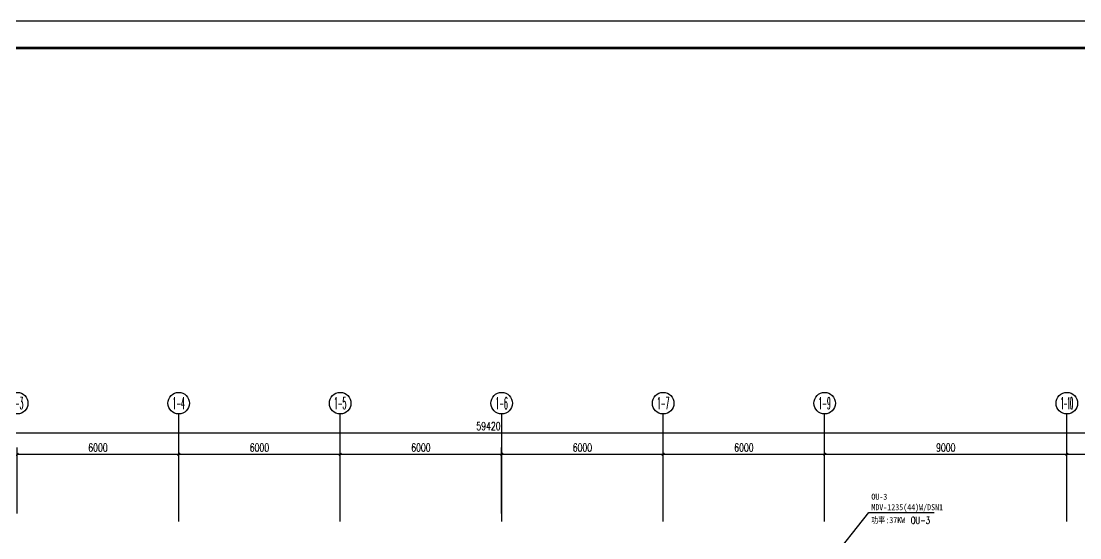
# Model space of a CAD drawing. Extents: x 815029915 to 815825525, y 579155098 to 579748855.
# Drawn here: x 815160425 to 815199760, y 579393201 to 579412420 of the extents above; entities that cross this region are included whole.
import ezdxf
from ezdxf.enums import TextEntityAlignment as Align

# ---------------------------------------------------------------- set-up
doc = ezdxf.new("R2010")
doc.units = 0
doc.header["$LTSCALE"] = 100
doc.header["$MEASUREMENT"] = 0
for name, color, linetype in [('AXIS', 3, 'Continuous'), ('AXIS_TEXT', 7, 'Continuous'), ('H-TH_TEXT', 3, 'Continuous'), ('H-空调-VRV-标注', 3, 'Continuous'), ('ZG-图框层', 4, 'Continuous'), ('zm', 1, 'Continuous')]:
    doc.layers.add(name, color=color, linetype=linetype)
doc.styles.add('_TCH_AXIS', font='COMPLEX', dxfattribs={"bigfont": 'GBCBIG'})
doc.styles.add('_TCH_DIM', font='SIMPLEX', dxfattribs={"bigfont": 'GBCBIG'})
doc.styles.add('_TCH_DIM_T3', font='SIMPLEX', dxfattribs={"width": 0.705882, "bigfont": 'GBCBIG'})
doc.styles.add('_THVAC_DIM', font='', dxfattribs={"width": 0.8, "height": 3.5})
doc.styles.add('COMPLEX', font='COMPLEX')
doc.styles.get('_THVAC_DIM').set_extended_font_data('SimSun')
doc.dimstyles.new('_TCH_ARCH-100', dxfattribs={"dimscale": 100, "dimtxt": 2.975, "dimasz": 1, "dimexe": 2.5, "dimexo": 3, "dimgap": 1, "dimtad": 1, "dimdec": 0, "dimzin": 0, "dimdsep": 46, "dimtxsty": '_TCH_DIM_T3', "dimblk": 'ARCHTICK', "dimcen": 0.09, "dimclrt": 7, "dimazin": 2, "dimtfac": 1, "dimtdec": 0, "dimtix": 1, "dimtmove": 2, "dimatfit": 3, "dimfxl": 0, "dimtolj": 1, "dimtzin": 0, "dimarcsym": 0})

# ---------------------------------------------------------------- blocks, each defined once
blk = doc.blocks.new('_AXISO')
blk.add_circle((0, 0), 0.5)
at = {"layer": 'AXIS_TEXT', "style": 'COMPLEX', "width": 1.041667}
blk.add_attdef('A', text='', height=0.56, dxfattribs=at).set_placement((-0.25, -0.28), (0.25, -0.28), align=Align.FIT)
blk = doc.blocks.new('_ArchTick')
at = {"color": 0, "linetype": 'ByBlock', "const_width": 0.4}
blk.add_lwpolyline([(-0.5, -0.5), (0.5, 0.5)], dxfattribs=at)
blk = doc.blocks.new('*D569')
at = {"layer": 'AXIS', "color": 0, "lineweight": -2, "transparency": 16777216}
for p, q in [((815148078, 579394110), (815148078, 579397360)), ((815148078, 579397110), (815207498, 579397110)), ((815207498, 579394110), (815207498, 579397360))]:
    blk.add_line(p, q, dxfattribs=at)
at = {"layer": 'Defpoints', "color": 0, "transparency": 16777216}
for p in [(815207498, 579397110), (815148078, 579393810), (815207498, 579393810)]:
    blk.add_point(p, dxfattribs=at)
at = {"layer": 'AXIS', "color": 0, "lineweight": -2, "transparency": 16777216, "xscale": 100, "yscale": 100, "zscale": 100, "rotation": 180}
blk.add_blockref('_ArchTick', (815148078, 579397110), dxfattribs=at)
at = {"layer": 'AXIS', "color": 0, "lineweight": -2, "transparency": 16777216, "xscale": 100, "yscale": 100, "zscale": 100}
blk.add_blockref('_ArchTick', (815207498, 579397110), dxfattribs=at)
at = {"layer": 'AXIS', "color": 7, "transparency": 16777216, "insert": (815177788, 579397358), "char_height": 297.5, "attachment_point": 5, "style": '_TCH_DIM_T3'}
blk.add_mtext('\\A1;59420', dxfattribs=at)
blk = doc.blocks.new('*D573')
at = {"layer": 'AXIS', "color": 0, "lineweight": -2, "transparency": 16777216}
for p, q in [((815160278, 579394110), (815160278, 579396560)), ((815160278, 579396310), (815166278, 579396310)), ((815166278, 579394110), (815166278, 579396560))]:
    blk.add_line(p, q, dxfattribs=at)
at = {"layer": 'Defpoints', "color": 0, "transparency": 16777216}
for p in [(815166278, 579396310), (815160278, 579393810), (815166278, 579393810)]:
    blk.add_point(p, dxfattribs=at)
at = {"layer": 'AXIS', "color": 0, "lineweight": -2, "transparency": 16777216, "xscale": 100, "yscale": 100, "zscale": 100, "rotation": 180}
blk.add_blockref('_ArchTick', (815160278, 579396310), dxfattribs=at)
at = {"layer": 'AXIS', "color": 0, "lineweight": -2, "transparency": 16777216, "xscale": 100, "yscale": 100, "zscale": 100}
blk.add_blockref('_ArchTick', (815166278, 579396310), dxfattribs=at)
at = {"layer": 'AXIS', "color": 7, "transparency": 16777216, "insert": (815163278, 579396558), "char_height": 297.5, "attachment_point": 5, "style": '_TCH_DIM_T3'}
blk.add_mtext('\\A1;6000', dxfattribs=at)
blk = doc.blocks.new('*D574')
at = {"layer": 'AXIS', "color": 0, "lineweight": -2, "transparency": 16777216}
for p, q in [((815166278, 579394110), (815166278, 579396560)), ((815166278, 579396310), (815172278, 579396310)), ((815172278, 579394110), (815172278, 579396560))]:
    blk.add_line(p, q, dxfattribs=at)
at = {"layer": 'Defpoints', "color": 0, "transparency": 16777216}
for p in [(815172278, 579396310), (815166278, 579393810), (815172278, 579393810)]:
    blk.add_point(p, dxfattribs=at)
at = {"layer": 'AXIS', "color": 0, "lineweight": -2, "transparency": 16777216, "xscale": 100, "yscale": 100, "zscale": 100, "rotation": 180}
blk.add_blockref('_ArchTick', (815166278, 579396310), dxfattribs=at)
at = {"layer": 'AXIS', "color": 0, "lineweight": -2, "transparency": 16777216, "xscale": 100, "yscale": 100, "zscale": 100}
blk.add_blockref('_ArchTick', (815172278, 579396310), dxfattribs=at)
at = {"layer": 'AXIS', "color": 7, "transparency": 16777216, "insert": (815169278, 579396558), "char_height": 297.5, "attachment_point": 5, "style": '_TCH_DIM_T3'}
blk.add_mtext('\\A1;6000', dxfattribs=at)
blk = doc.blocks.new('*D575')
at = {"layer": 'AXIS', "color": 0, "lineweight": -2, "transparency": 16777216}
for p, q in [((815172278, 579394110), (815172278, 579396560)), ((815172278, 579396310), (815178278, 579396310)), ((815178278, 579394110), (815178278, 579396560))]:
    blk.add_line(p, q, dxfattribs=at)
at = {"layer": 'Defpoints', "color": 0, "transparency": 16777216}
for p in [(815178278, 579396310), (815172278, 579393810), (815178278, 579393810)]:
    blk.add_point(p, dxfattribs=at)
at = {"layer": 'AXIS', "color": 0, "lineweight": -2, "transparency": 16777216, "xscale": 100, "yscale": 100, "zscale": 100, "rotation": 180}
blk.add_blockref('_ArchTick', (815172278, 579396310), dxfattribs=at)
at = {"layer": 'AXIS', "color": 0, "lineweight": -2, "transparency": 16777216, "xscale": 100, "yscale": 100, "zscale": 100}
blk.add_blockref('_ArchTick', (815178278, 579396310), dxfattribs=at)
at = {"layer": 'AXIS', "color": 7, "transparency": 16777216, "insert": (815175278, 579396558), "char_height": 297.5, "attachment_point": 5, "style": '_TCH_DIM_T3'}
blk.add_mtext('\\A1;6000', dxfattribs=at)
blk = doc.blocks.new('*D576')
at = {"layer": 'AXIS', "color": 0, "lineweight": -2, "transparency": 16777216}
for p, q in [((815178278, 579394110), (815178278, 579396560)), ((815178278, 579396310), (815184278, 579396310)), ((815184278, 579394110), (815184278, 579396560))]:
    blk.add_line(p, q, dxfattribs=at)
at = {"layer": 'Defpoints', "color": 0, "transparency": 16777216}
for p in [(815184278, 579396310), (815178278, 579393810), (815184278, 579393810)]:
    blk.add_point(p, dxfattribs=at)
at = {"layer": 'AXIS', "color": 0, "lineweight": -2, "transparency": 16777216, "xscale": 100, "yscale": 100, "zscale": 100, "rotation": 180}
blk.add_blockref('_ArchTick', (815178278, 579396310), dxfattribs=at)
at = {"layer": 'AXIS', "color": 0, "lineweight": -2, "transparency": 16777216, "xscale": 100, "yscale": 100, "zscale": 100}
blk.add_blockref('_ArchTick', (815184278, 579396310), dxfattribs=at)
at = {"layer": 'AXIS', "color": 7, "transparency": 16777216, "insert": (815181278, 579396558), "char_height": 297.5, "attachment_point": 5, "style": '_TCH_DIM_T3'}
blk.add_mtext('\\A1;6000', dxfattribs=at)
blk = doc.blocks.new('*D577')
at = {"layer": 'AXIS', "color": 0, "lineweight": -2, "transparency": 16777216}
for p, q in [((815184278, 579394110), (815184278, 579396560)), ((815184278, 579396310), (815190278, 579396310)), ((815190278, 579394110), (815190278, 579396560))]:
    blk.add_line(p, q, dxfattribs=at)
at = {"layer": 'Defpoints', "color": 0, "transparency": 16777216}
for p in [(815190278, 579396310), (815184278, 579393810), (815190278, 579393810)]:
    blk.add_point(p, dxfattribs=at)
at = {"layer": 'AXIS', "color": 0, "lineweight": -2, "transparency": 16777216, "xscale": 100, "yscale": 100, "zscale": 100, "rotation": 180}
blk.add_blockref('_ArchTick', (815184278, 579396310), dxfattribs=at)
at = {"layer": 'AXIS', "color": 0, "lineweight": -2, "transparency": 16777216, "xscale": 100, "yscale": 100, "zscale": 100}
blk.add_blockref('_ArchTick', (815190278, 579396310), dxfattribs=at)
at = {"layer": 'AXIS', "color": 7, "transparency": 16777216, "insert": (815187278, 579396558), "char_height": 297.5, "attachment_point": 5, "style": '_TCH_DIM_T3'}
blk.add_mtext('\\A1;6000', dxfattribs=at)
blk = doc.blocks.new('*D578')
at = {"layer": 'AXIS', "color": 0, "lineweight": -2, "transparency": 16777216}
for p, q in [((815190278, 579394110), (815190278, 579396560)), ((815190278, 579396310), (815199278, 579396310)), ((815199278, 579394110), (815199278, 579396560))]:
    blk.add_line(p, q, dxfattribs=at)
at = {"layer": 'Defpoints', "color": 0, "transparency": 16777216}
for p in [(815199278, 579396310), (815190278, 579393810), (815199278, 579393810)]:
    blk.add_point(p, dxfattribs=at)
at = {"layer": 'AXIS', "color": 0, "lineweight": -2, "transparency": 16777216, "xscale": 100, "yscale": 100, "zscale": 100, "rotation": 180}
blk.add_blockref('_ArchTick', (815190278, 579396310), dxfattribs=at)
at = {"layer": 'AXIS', "color": 0, "lineweight": -2, "transparency": 16777216, "xscale": 100, "yscale": 100, "zscale": 100}
blk.add_blockref('_ArchTick', (815199278, 579396310), dxfattribs=at)
at = {"layer": 'AXIS', "color": 7, "transparency": 16777216, "insert": (815194778, 579396558), "char_height": 297.5, "attachment_point": 5, "style": '_TCH_DIM_T3'}
blk.add_mtext('\\A1;9000', dxfattribs=at)
blk = doc.blocks.new('*D579')
at = {"layer": 'AXIS', "color": 0, "lineweight": -2, "transparency": 16777216}
for p, q in [((815199278, 579394110), (815199278, 579396560)), ((815199278, 579396310), (815205578, 579396310)), ((815205578, 579394110), (815205578, 579396560))]:
    blk.add_line(p, q, dxfattribs=at)
at = {"layer": 'Defpoints', "color": 0, "transparency": 16777216}
for p in [(815205578, 579396310), (815199278, 579393810), (815205578, 579393810)]:
    blk.add_point(p, dxfattribs=at)
at = {"layer": 'AXIS', "color": 0, "lineweight": -2, "transparency": 16777216, "xscale": 100, "yscale": 100, "zscale": 100, "rotation": 180}
blk.add_blockref('_ArchTick', (815199278, 579396310), dxfattribs=at)
at = {"layer": 'AXIS', "color": 0, "lineweight": -2, "transparency": 16777216, "xscale": 100, "yscale": 100, "zscale": 100}
blk.add_blockref('_ArchTick', (815205578, 579396310), dxfattribs=at)
at = {"layer": 'AXIS', "color": 7, "transparency": 16777216, "insert": (815202428, 579396558), "char_height": 297.5, "attachment_point": 5, "style": '_TCH_DIM_T3'}
blk.add_mtext('\\A1;6300', dxfattribs=at)
blk = doc.blocks.new('ll')
at = {"layer": 'ZG-图框层'}
blk.add_lwpolyline([(815136770, 579524220), (815255670, 579524220), (815255670, 579608320), (815136770, 579608320)], close=True, dxfattribs=at)

msp = doc.modelspace()

# ---------------------------------------------------------------- linework, layer by layer
at = {"layer": 'AXIS'}
for p, q in [((815166278.2, 579393809.7), (815166278.2, 579397809.7)), ((815172278.2, 579393809.7), (815172278.2, 579397809.7)), ((815178278.2, 579393809.7), (815178278.2, 579397809.7)), ((815184278.2, 579393809.7), (815184278.2, 579397809.7)), ((815190278.2, 579393809.7), (815190278.2, 579397809.7)), ((815199278.2, 579393809.7), (815199278.2, 579397809.7))]:
    msp.add_line(p, q, dxfattribs=at)
at = {"layer": 'H-空调-VRV-标注'}
for p, q in [((815188770.4, 579390182.8), (815191924.2, 579394138.1)), ((815191924.2, 579394138.1), (815194347.4, 579394138.1))]:
    msp.add_line(p, q, dxfattribs=at)
at = {"layer": 'ZG-图框层'}
msp.add_lwpolyline([(815138250.2, 579328319.6), (815257150.2, 579328319.6), (815257150.2, 579412419.6), (815138250.2, 579412419.6)], close=True, dxfattribs=at)
at = {"layer": 'ZG-图框层', "const_width": 100}
msp.add_lwpolyline([(815140750.2, 579329319.6), (815256150.2, 579329319.6), (815256150.2, 579411419.6), (815140750.2, 579411419.6)], close=True, dxfattribs=at)

# ---------------------------------------------------------------- block references
at = {"layer": 'AXIS'}
ref = msp.add_blockref('_AXISO', (815160278.2, 579398209.7), dxfattribs=dict(at, xscale=800, yscale=800, zscale=800))
ref.add_attrib('A', '1-3', dxfattribs={"color": 7, "height": 452.55, "style": '_TCH_AXIS', "width": 0.381818}).set_placement((815160051.9, 579397983.5), (815160504.5, 579397983.5), align=Align.FIT)
ref = msp.add_blockref('_AXISO', (815166278.2, 579398209.7), dxfattribs=dict(at, xscale=800, yscale=800, zscale=800))
ref.add_attrib('A', '1-4', dxfattribs={"color": 7, "height": 452.55, "style": '_TCH_AXIS', "width": 0.368421}).set_placement((815166051.9, 579397983.5), (815166504.5, 579397983.5), align=Align.FIT)
ref = msp.add_blockref('_AXISO', (815172278.2, 579398209.7), dxfattribs=dict(at, xscale=800, yscale=800, zscale=800))
ref.add_attrib('A', '1-5', dxfattribs={"color": 7, "height": 452.55, "style": '_TCH_AXIS', "width": 0.381818}).set_placement((815172051.9, 579397983.5), (815172504.5, 579397983.5), align=Align.FIT)
ref = msp.add_blockref('_AXISO', (815178278.2, 579398209.7), dxfattribs=dict(at, xscale=800, yscale=800, zscale=800))
ref.add_attrib('A', '1-6', dxfattribs={"color": 7, "height": 452.55, "style": '_TCH_AXIS', "width": 0.381818}).set_placement((815178051.9, 579397983.5), (815178504.5, 579397983.5), align=Align.FIT)
ref = msp.add_blockref('_AXISO', (815184278.2, 579398209.7), dxfattribs=dict(at, xscale=800, yscale=800, zscale=800))
ref.add_attrib('A', '1-7', dxfattribs={"color": 7, "height": 452.55, "style": '_TCH_AXIS', "width": 0.381818}).set_placement((815184051.9, 579397983.5), (815184504.5, 579397983.5), align=Align.FIT)
ref = msp.add_blockref('_AXISO', (815190278.2, 579398209.7), dxfattribs=dict(at, xscale=800, yscale=800, zscale=800))
ref.add_attrib('A', '1-9', dxfattribs={"color": 7, "height": 452.55, "style": '_TCH_AXIS', "width": 0.381818}).set_placement((815190051.9, 579397983.5), (815190504.5, 579397983.5), align=Align.FIT)
ref = msp.add_blockref('_AXISO', (815199278.2, 579398209.7), dxfattribs=dict(at, xscale=800, yscale=800, zscale=800))
ref.add_attrib('A', '1-10', dxfattribs={"color": 7, "height": 452.55, "style": '_TCH_AXIS', "width": 0.3}).set_placement((815199051.9, 579397983.5), (815199504.5, 579397983.5), align=Align.FIT)
at = {"layer": 'zm', "color": 1}
msp.add_blockref('ll', (1480.1, -195900.4), dxfattribs=at)

# ---------------------------------------------------------------- texts
at = {"layer": 'H-TH_TEXT', "style": '_TCH_DIM', "width": 0.7}
msp.add_text('OU-3', height=264.35, dxfattribs=at).set_placement((815193478.7, 579393717))
at = {"layer": 'H-空调-VRV-标注', "color": 7, "style": '_THVAC_DIM', "width": 0.8}
for s, height, p in [('OU-3', 226.58, (815192014.2, 579394618.1)), ('MDV-1235(44)W/DSN1', 226.582, (815192014.2, 579394228.1)), ('功率', 226.58, (815192014.2, 579393748.1)), (':37KW', 226.58, (815192532.7, 579393748.1))]:
    msp.add_text(s, height=height, dxfattribs=at).set_placement(p)

# ---------------------------------------------------------------- dimensions: what is measured, and where the dimension line sits
at = {"layer": 'AXIS'}
for p1, p2, distance, picture, middle in [((815148078.2, 579393809.7), (815207498.2, 579393809.7), 3300, '*D569', (815177788.2, 579397358.5)), ((815160278.2, 579393809.7), (815166278.2, 579393809.7), 2500, '*D573', (815163278.2, 579396558.5)), ((815166278.2, 579393809.7), (815172278.2, 579393809.7), 2500, '*D574', (815169278.2, 579396558.5)), ((815172278.2, 579393809.7), (815178278.2, 579393809.7), 2500, '*D575', (815175278.2, 579396558.5)), ((815178278.2, 579393809.7), (815184278.2, 579393809.7), 2500, '*D576', (815181278.2, 579396558.5)), ((815184278.2, 579393809.7), (815190278.2, 579393809.7), 2500, '*D577', (815187278.2, 579396558.5)), ((815190278.2, 579393809.7), (815199278.2, 579393809.7), 2500, '*D578', (815194778.2, 579396558.5)), ((815199278.2, 579393809.7), (815205578.2, 579393809.7), 2500, '*D579', (815202428.2, 579396558.5))]:
    dim = msp.add_aligned_dim(p1=p1, p2=p2, distance=distance, dimstyle='_TCH_ARCH-100', dxfattribs=at)
    dim.commit()
    dim.dimension.update_dxf_attribs({"geometry": picture, "text_midpoint": middle})

doc.saveas('drawing.dxf')
